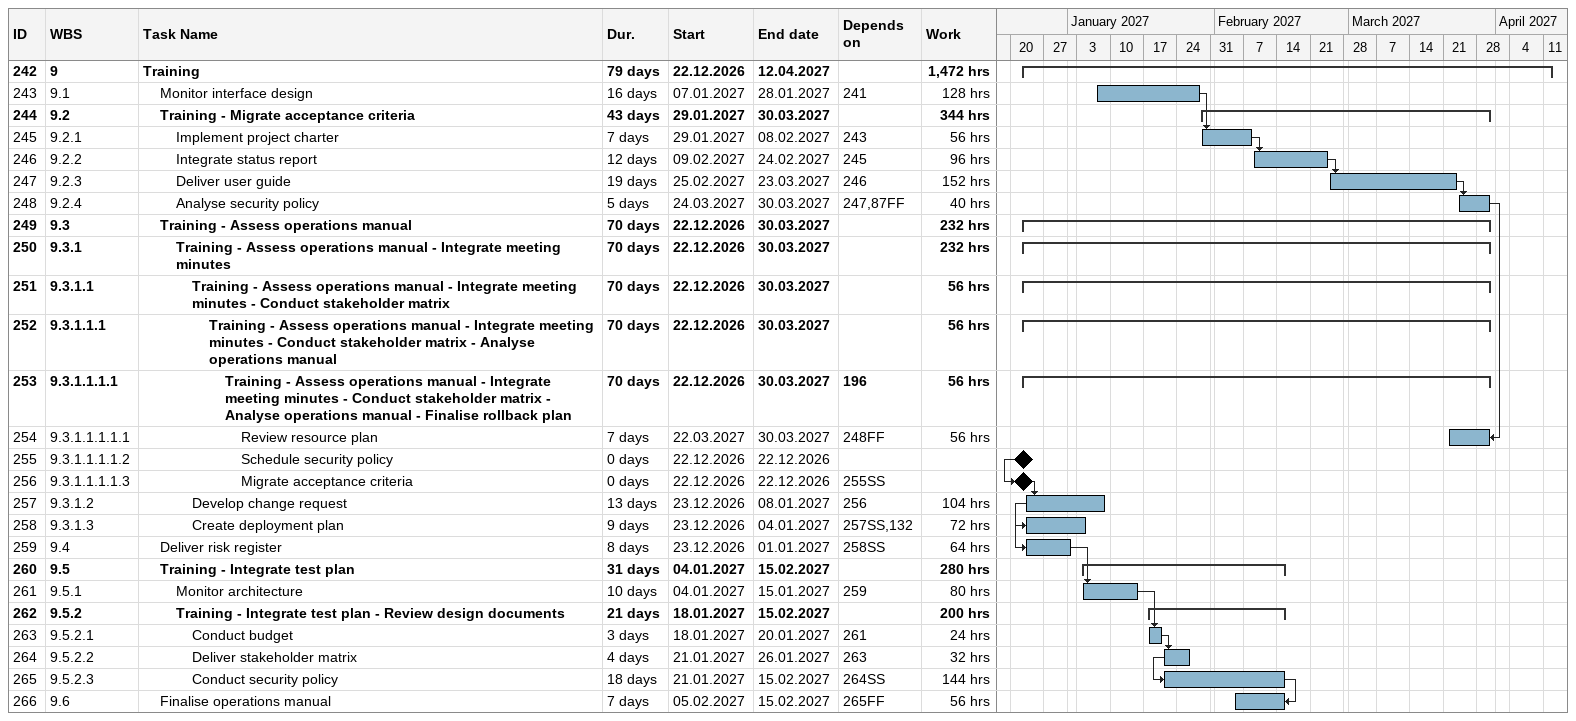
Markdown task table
| ID | WBS | Task | Duration | Start | Finish | Predecessors | Work (h) |
|---|---|---|---|---|---|---|---|
| 242 | 9 | **Training** | 79d | 2026-12-22 | 2027-04-12 |  | 1472 |
| 243 | 9.1 | Monitor interface design | 16d | 2027-01-07 | 2027-01-28 | 241 | 128 |
| 244 | 9.2 | **Training - Migrate acceptance criteria** | 43d | 2027-01-29 | 2027-03-30 |  | 344 |
| 245 | 9.2.1 | Implement project charter | 7d | 2027-01-29 | 2027-02-08 | 243 | 56 |
| 246 | 9.2.2 | Integrate status report | 12d | 2027-02-09 | 2027-02-24 | 245 | 96 |
| 247 | 9.2.3 | Deliver user guide | 19d | 2027-02-25 | 2027-03-23 | 246 | 152 |
| 248 | 9.2.4 | Analyse security policy | 5d | 2027-03-24 | 2027-03-30 | 247, 87FF | 40 |
| 249 | 9.3 | **Training - Assess operations manual** | 70d | 2026-12-22 | 2027-03-30 |  | 232 |
| 250 | 9.3.1 | **Training - Assess operations manual - Integrate meeting minutes** | 70d | 2026-12-22 | 2027-03-30 |  | 232 |
| 251 | 9.3.1.1 | **Training - Assess operations manual - Integrate meeting minutes - Conduct stakeholder matrix** | 70d | 2026-12-22 | 2027-03-30 |  | 56 |
| 252 | 9.3.1.1.1 | **Training - Assess operations manual - Integrate meeting minutes - Conduct stakeholder matrix - Analyse operations manual** | 70d | 2026-12-22 | 2027-03-30 |  | 56 |
| 253 | 9.3.1.1.1.1 | **Training - Assess operations manual - Integrate meeting minutes - Conduct stakeholder matrix - Analyse operations manual - Finalise rollback plan** | 70d | 2026-12-22 | 2027-03-30 | 196 | 56 |
| 254 | 9.3.1.1.1.1.1 | Review resource plan | 7d | 2027-03-22 | 2027-03-30 | 248FF | 56 |
| 255 | 9.3.1.1.1.1.2 | Schedule security policy | 0d | 2026-12-22 | 2026-12-22 |  |  |
| 256 | 9.3.1.1.1.1.3 | Migrate acceptance criteria | 0d | 2026-12-22 | 2026-12-22 | 255SS |  |
| 257 | 9.3.1.2 | Develop change request | 13d | 2026-12-23 | 2027-01-08 | 256 | 104 |
| 258 | 9.3.1.3 | Create deployment plan | 9d | 2026-12-23 | 2027-01-04 | 257SS, 132 | 72 |
| 259 | 9.4 | Deliver risk register | 8d | 2026-12-23 | 2027-01-01 | 258SS | 64 |
| 260 | 9.5 | **Training - Integrate test plan** | 31d | 2027-01-04 | 2027-02-15 |  | 280 |
| 261 | 9.5.1 | Monitor architecture | 10d | 2027-01-04 | 2027-01-15 | 259 | 80 |
| 262 | 9.5.2 | **Training - Integrate test plan - Review design documents** | 21d | 2027-01-18 | 2027-02-15 |  | 200 |
| 263 | 9.5.2.1 | Conduct budget | 3d | 2027-01-18 | 2027-01-20 | 261 | 24 |
| 264 | 9.5.2.2 | Deliver stakeholder matrix | 4d | 2027-01-21 | 2027-01-26 | 263 | 32 |
| 265 | 9.5.2.3 | Conduct security policy | 18d | 2027-01-21 | 2027-02-15 | 264SS | 144 |
| 266 | 9.6 | Finalise operations manual | 7d | 2027-02-05 | 2027-02-15 | 265FF | 56 |
